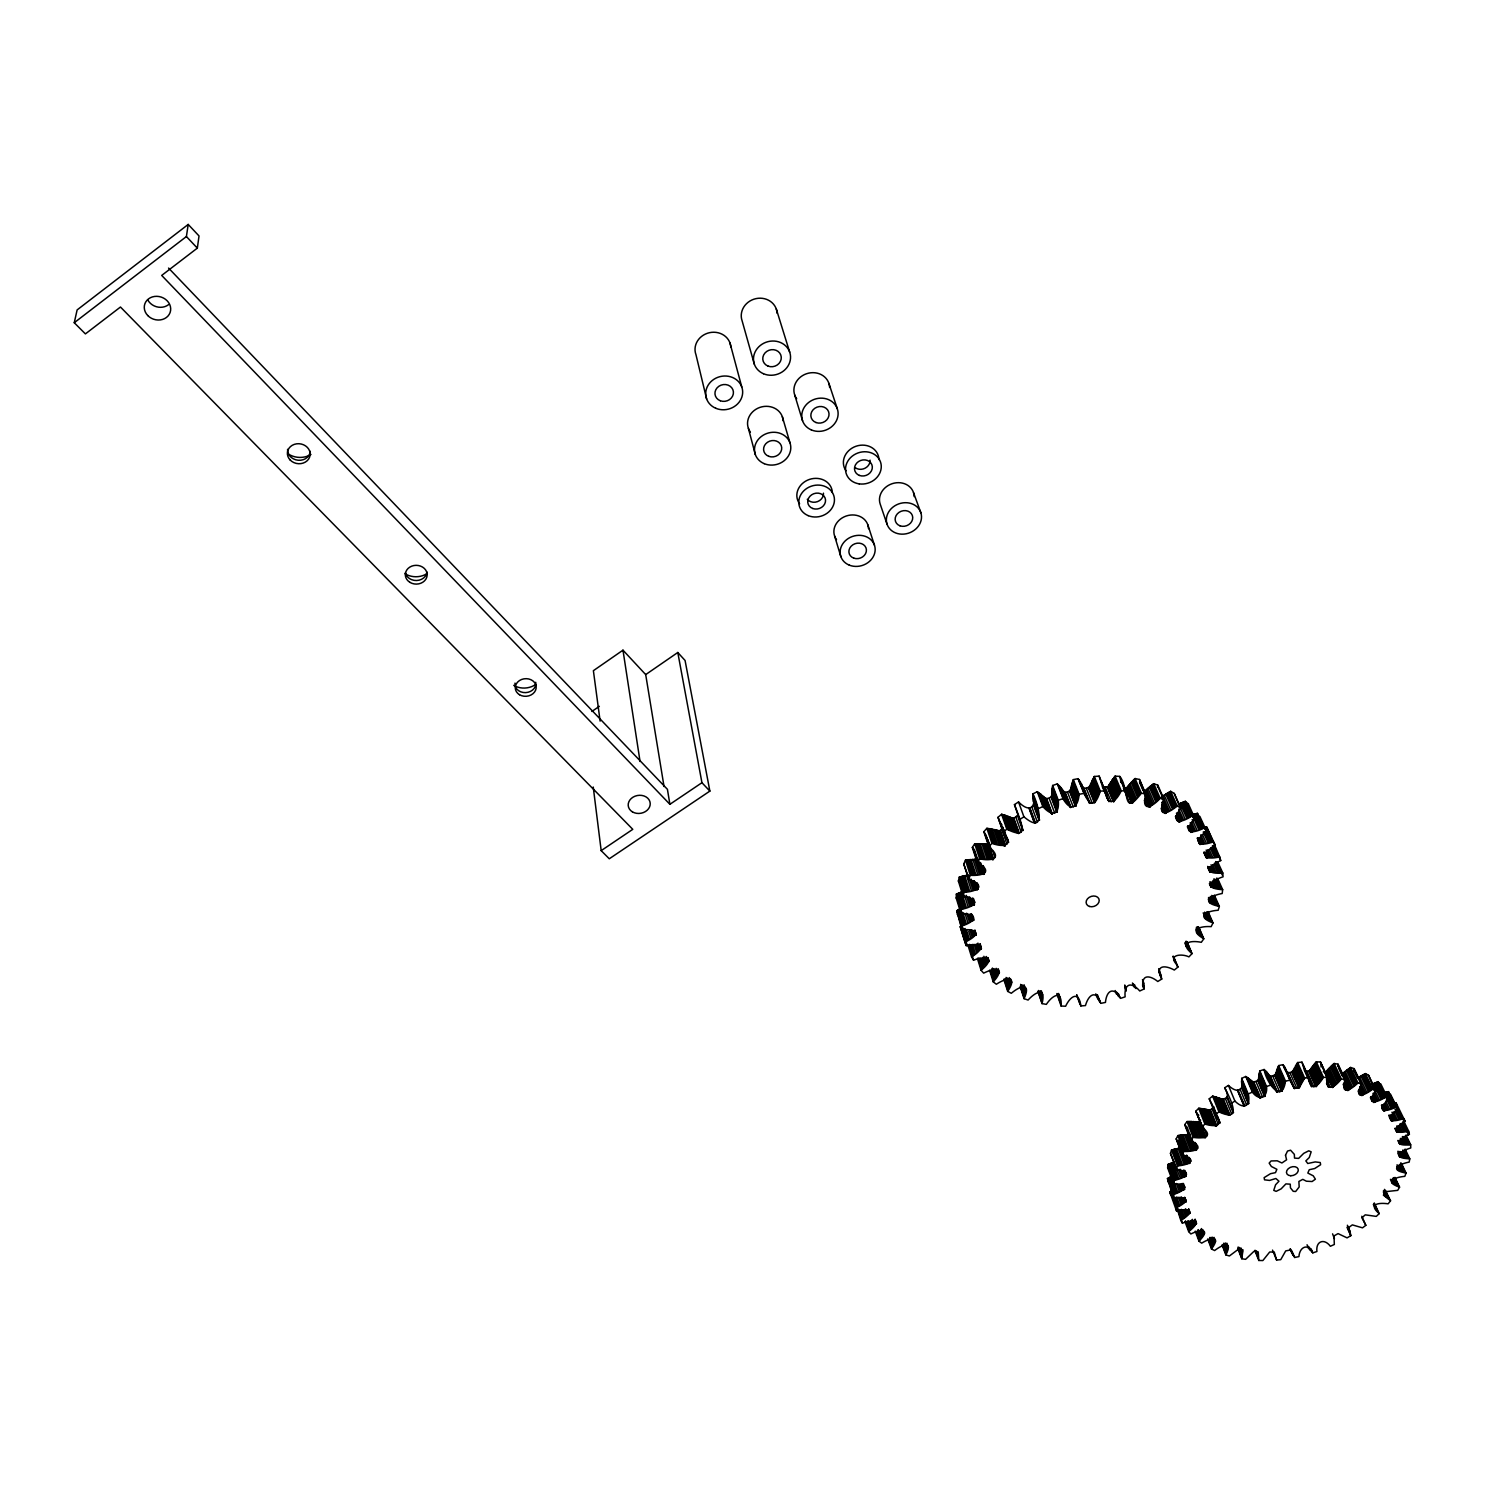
<?xml version="1.0" encoding="UTF-8"?>
<svg xmlns="http://www.w3.org/2000/svg" width="1485" height="1485" viewBox="0 0 1485 1485"><rect width="100%" height="100%" fill="white"/><g stroke="black" fill="none" stroke-linecap="round" stroke-linejoin="round"><path stroke-width="1.5" d="M1374.349 1203.128L1379.212 1213.598L1376.298 1216.401L1365.216 1214.841L1361.949 1217.849L1365.829 1225.329L1362.506 1227.835L1352.352 1224.884L1348.621 1227.575L1350.756 1235.706L1347.081 1237.877L1338.078 1233.608L1333.994 1235.91L1334.328 1244.486L1330.374 1246.268C1324.249 1237.97 1315.617 1241.144 1316.917 1251.521L1312.796 1252.857C1308.174 1242.871 1299.579 1246.787 1298.929 1256.607L1294.734 1257.479L1290.298 1250.036L1285.713 1250.89L1280.757 1259.651L1276.599 1260.041L1274.241 1252.004L1269.675 1252.022L1262.863 1260.561L1258.797 1260.468L1258.241 1251.911L1253.878 1251.391L1245.599 1259.336L1241.757 1258.742L1243.019 1249.887L1238.973 1248.811L1229.394 1255.976L1225.849 1254.899C1233.293 1240.402 1222.805 1244.226 1214.637 1250.537L1211.482 1249.015C1221.394 1235.501 1211.259 1237.265 1201.681 1243.149L1198.97 1241.182C1210.795 1229.209 1202.015 1228.596 1190.84 1233.961L1188.668 1231.603C1201.718 1221.505 1195.314 1218.572 1182.394 1223.157L1180.816 1220.447C1194.386 1212.41 1191.211 1207.583 1176.584 1210.98L1175.637 1208.01C1189.114 1202.052 1189.615 1195.963 1173.577 1197.727L1173.299 1194.553C1186.255 1190.469 1190.395 1184.046 1173.503 1183.712L1173.911 1180.408C1186.088 1177.976 1193.402 1171.999 1176.38 1169.27L1177.457 1165.911C1188.928 1165.02 1198.488 1160.063 1182.171 1154.755L1183.916 1151.45C1194.701 1151.877 1205.523 1148.332 1190.766 1140.554L1193.142 1137.361C1203.388 1139.014 1214.452 1136.916 1201.978 1127.022L1204.91 1124.052C1214.934 1127.226 1224.754 1126.187 1215.528 1114.548L1218.944 1111.857C1239.956 1121.695 1234.035 1105.434 1224.661 1087.763L1228.448 1085.442C1239.01 1095.355 1244.449 1088.505 1241.664 1078.37L1245.766 1076.476C1252.301 1085.702 1261.489 1082.175 1259.818 1070.908L1264.125 1069.497C1268.97 1080.523 1278.139 1076.347 1278.641 1065.58L1283.021 1064.671C1286.975 1077.943 1294.14 1072.745 1297.63 1062.536L1301.974 1062.165L1304.053 1068.94M1177.271 965.547L1177.865 967.143L1174.319 970.039C1163.887 964.359 1154.866 965.714 1161.753 979.023L1157.799 981.492C1148.239 973.826 1139.979 975.478 1144.025 988.991L1139.756 990.996C1131.403 981.251 1123.848 983.608 1125.129 996.843L1120.637 998.347C1113.936 986.523 1106.641 989.882 1105.453 1002.412L1100.868 1003.359C1096.338 989.678 1088.728 993.966 1085.461 1005.568L1080.857 1005.939C1079.001 990.773 1070.611 995.637 1065.617 1006.236L1061.107 1006.032C1062.239 989.901 1052.846 994.727 1046.331 1004.38L1042.024 1003.6C1046.312 987.172 1036.029 991.237 1028.084 1000.036L1024.075 998.681C1031.407 982.625 1020.678 985.279 1011.304 993.279L1007.684 991.386C1017.745 976.35 1007.294 977.037 996.361 984.239L993.224 981.863C1005.549 968.406 996.249 966.846 983.664 973.139L981.084 970.299C995.061 958.827 987.803 955.059 973.529 960.164L971.58 956.953C986.337 947.634 982.123 942.047 966.215 945.648L964.953 942.121C980.267 935.179 979.172 928.273 961.964 929.907L961.426 926.139C976.61 921.424 978.949 914.036 960.906 913.312L961.129 909.414C975.756 906.611 981.325 899.613 963.134 896.272L964.118 892.318C978.225 891.52 986.151 885.357 968.61 879.213L970.336 875.315C983.738 876.15 993.335 871.361 977.26 862.581L979.673 858.85C992.5 861.541 1002.728 857.996 988.861 846.803L991.924 843.332C1004.194 847.861 1014.014 845.392 1003.155 832.305L1006.793 829.187C1029.179 840.194 1022.682 825.92 1014.459 804.61L1018.543 801.937C1030.738 814.355 1036.604 805.427 1032.836 793.881L1037.291 791.728C1046.387 802.68 1054.294 799.988 1052.624 785.472L1057.339 783.894C1064.522 797.074 1072.244 793.51 1073.302 779.625L1078.129 778.66C1082.843 793.77 1090.918 789.426 1094.315 776.469L1099.141 776.135L1102.037 785.268M1379.212 1213.598C1367.796 1204.001 1378.767 1202.46 1388.141 1203.815L1390.554 1200.771L1383.407 1195.147L1385.561 1191.694L1397.719 1190.357L1399.575 1187.165C1383.797 1181.837 1394.415 1177.289 1404.81 1176.343L1406.054 1173.057C1389.18 1170.124 1397.942 1164.277 1409.191 1162.087L1409.803 1158.82C1392.652 1158.3 1398.61 1151.673 1410.75 1147.961L1410.694 1144.749C1394.025 1146.457 1396.605 1139.905 1409.395 1134.28L1408.671 1131.217C1393.134 1134.781 1391.965 1129.083 1405.144 1121.379L1403.752 1118.558C1389.793 1123.532 1385.004 1119.504 1398.053 1109.629L1396.03 1107.123C1383.76 1113.045 1376.131 1111.374 1388.271 1099.327L1385.653 1097.192C1375.036 1103.819 1365.773 1104.562 1376.001 1090.751L1372.864 1089.043C1363.824 1096.134 1353.466 1099.364 1361.559 1084.124L1357.958 1082.899C1350.385 1090.547 1339.916 1095.503 1345.299 1079.651L1341.326 1078.945C1334.978 1087.28 1325.585 1093.183 1327.627 1077.479L1323.395 1077.312C1318.234 1086.519 1310.401 1092.459 1308.99 1077.664L1304.61 1078.036L1299.245 1087.744L1294.326 1088.468L1284.395 1066.601M1018.543 801.937L1023.908 816.806C1047.63 836.705 1037.644 802.234 1032.836 793.881M1337.948 1066.601L1338.041 1064.188L1334.105 1063.483L1325.845 1071.799L1323.209 1071.836M1052.624 785.472L1058.285 800.229C1059.77 814.801 1052.141 817.233 1042.823 806.522L1037.291 791.728M1228.448 1085.442L1234.907 1101.09C1245.098 1111.096 1251.02 1104.135 1248.217 1093.999L1241.664 1078.37M964.378 924.431L956.173 897.979L956.396 894.081L963.282 891.39M1245.766 1076.476L1252.356 1092.088C1258.964 1101.35 1268.004 1097.731 1266.519 1086.482L1259.818 1070.908M1073.302 779.625L1079.131 794.327C1078.036 808.267 1070.258 811.868 1063.019 798.633L1057.339 783.894M1217.607 878.433L1222.675 889.645L1222.192 893.506C1208.716 895.993 1201.291 902.843 1219.371 906.407L1218.164 910.249C1205.467 911.159 1196.019 916.728 1213.022 922.909L1211.147 926.64C1199.045 925.879 1188.575 930.093 1203.815 938.78L1201.309 942.307C1189.819 940.005 1179.127 942.882 1192.009 953.63L1188.928 956.878C1181.633 953.277 1167.117 954.799 1176.974 964.786M1174.338 1162.05L1168.008 1164.444L1167.618 1167.748L1173.503 1183.712M1017.893 815.154L1013.568 818.532L1001.595 814.244L997.976 817.344L1003.489 833.159M677.791 652.49L701.941 782.706L669.902 804.313L161.698 275.43L197.338 248.125L199.027 235.948L188.205 224.439L77.127 309.92L74.25 322.728L85.406 333.902L120.471 307.024L632.777 829.335L601.184 850.645L609.277 858.775L709.867 791.097L685.068 660.472L677.791 652.49L645.697 674.598L664.036 786.53M1157.502 787.143L1157.817 785.194L1153.752 783.653L1144.063 791.839M74.25 322.728L186.405 236.542L188.205 224.439M1222.675 889.645C1204.298 888.773 1209.05 881.273 1223.065 876.818L1222.805 873.013C1204.836 874.609 1206.173 867.11 1220.726 860.576L1219.723 856.938C1202.776 860.706 1200.641 854.061 1215.194 845.188L1213.468 841.809C1197.931 847.36 1192.771 842.44 1206.562 831.062L1204.149 828.036C1190.302 835.015 1182.338 832.101 1195.017 818.588L1191.972 815.97C1179.777 824.082 1170.366 823.544 1180.816 808.081L1177.197 805.965C1166.672 815.024 1156.499 816.713 1164.277 799.84L1157.817 785.194M1278.641 1065.58L1285.49 1081.117C1281.926 1105.805 1265.591 1080.913 1264.125 1069.497M1248.811 1103.411L1242.258 1087.168M1224.661 1087.763C1232.921 1102.817 1220.187 1099.327 1212.632 1096.134L1209.236 1098.826L1212.428 1105.137M1353.633 1071.112L1354.209 1068.662L1350.626 1067.437L1341.549 1074.546M963.134 896.272L958.363 880.995L959.329 877.078L968.164 874.962L973.028 890.183M1008.649 842.311L1007.034 837.336M1094.315 776.469L1100.292 791.152C1091.586 819.033 1083.233 791.356 1078.129 778.66M1176.38 1169.27L1170.458 1153.344L1171.516 1150.003L1180.872 1147.849M1034.061 805.204L1039.463 820.203M1039.537 820.073L1033.82 803.515M1168.064 811.553L1161.586 796.851L1170.644 791.301L1174.227 793.417L1184.993 818.903M1213.672 1107.012L1210.145 1110.167L1198.711 1108.274L1195.796 1111.244L1202.386 1127.69M1219.946 1122.864L1213.431 1106.362M1358.144 1077.683L1365.439 1073.581L1368.557 1075.288L1375.667 1091.549M968.61 879.213L963.765 864.01L965.473 860.149L978.132 859.24M1023.146 830.375L1014.459 804.61M1196.632 1223.603L1195.091 1219.166M1102.947 786.994L1107.958 786.772L1115.087 776.117L1119.783 776.414C1129.862 788.813 1121.955 818.718 1141.371 793.176L1145.845 794.104C1140.944 811.664 1151.376 808.248 1160.193 798.28L1164.277 799.84M1100.292 791.152L1105.156 790.818C1107.253 807.265 1115.736 802.754 1121.231 790.762L1125.964 791.078M1185.568 1163.943L1176.194 1138.884L1177.902 1135.58L1190.246 1134.41M1057.246 811.924L1051.807 796.517M1178.403 804.202L1185.308 801.287L1188.353 803.886L1187.35 805.742M1304.684 1071.242L1309.232 1071.056L1316.285 1061.831L1320.481 1061.998L1332.528 1087.558M981.455 948.618L980.1 943.662M1380.289 1084.644L1378.154 1081.73L1371.806 1084.31M977.26 862.581L972.322 847.452L974.717 843.758L988.564 844.148M1129.639 802.847L1123.44 788.164L1126.391 788.182L1135.06 778.53L1139.515 779.476L1145.845 794.104M1194.497 1150.392L1184.696 1124.72L1187.035 1121.546L1198.711 1121.973L1200.622 1120.21M1199.193 817.196L1197.43 813.316L1192.084 814.745L1198.748 829.465M1389.904 1094.89L1388.494 1091.642L1384.503 1092.682L1392.02 1108.163M993.261 859.555L983.812 831.767L986.857 828.314L999.553 830.858L1003.21 827.572M1186.07 1201.699L1184.696 1197.578M1189.986 1213.356L1188.631 1209.198M1180.816 1220.447L1175.619 1203.741M1210.405 1110.056L1216.679 1125.816M1396.847 1106.548L1396.197 1103.077L1394.155 1103.318M964.953 942.121L960.22 926.677L961.964 925.303M1172.742 1194.924L1170.737 1194.942L1169.79 1191.972L1172.222 1190.246M1223.417 1099.438L1229.97 1115.031M974.197 905.015L972.1 898.462M645.697 674.598L622.976 650.17L593.387 670.682L600.126 721.116M591.884 711.463L599.346 706.322M1185.847 1176.454L1183.601 1170.477M1019.787 819.479L1023.908 816.806M1184.455 1189.466L1182.208 1183.471M1231.065 1103.429L1234.907 1101.09M961.964 929.907L956.711 910.75L959.607 909.061M1173.577 1197.727L1167.451 1178.552L1171.832 1176.213L1177.735 1192.214M1238.044 1090.194L1244.746 1105.768M1325.53 1072.021L1332.843 1087.428M1038.312 808.694L1042.823 806.522M1248.217 1093.999L1252.356 1092.088M1052.382 814.003L1046.795 799.171M1058.285 800.229L1063.019 798.633M1266.519 1086.482L1270.844 1085.052M1205.096 1137.751L1198.711 1121.973M1285.49 1081.117L1289.908 1080.208L1293.992 1088.097M1079.131 794.327L1083.994 793.361M1287.681 1072.968L1294.771 1088.486M1203.37 827.442L1206.711 827.034L1219.723 856.938M1209.978 1110.205L1216.419 1125.927M1169.66 1181.949L1167.73 1181.726M1034.525 822.746L1029.105 807.859M957.231 914.5L958.289 914.667M1169.419 1168.212L1168.491 1167.99L1174.375 1183.953M956.173 897.979L957.157 898.277M1170.458 1153.344L1180.278 1177.995M958.363 880.995L960.22 881.886M1051.714 813.873L1045.941 798.911M1178.273 1140.257L1186.886 1163.757M1176.194 1138.884L1182.858 1155.219M963.765 864.01L969.408 879.788M1089.34 803.199L1081.433 783.764M1186.979 1126.892L1195.703 1150.411M1184.696 1124.72L1185.847 1125.871M972.322 847.452L973.677 848.845M1311.366 1086.593L1308.601 1080.449M168.547 268.061L667.415 789.315L669.902 804.313M186.405 236.542L197.338 248.125M701.941 782.706L709.867 791.097M1197.968 1114.325L1198.822 1115.309M1276.562 1091.846L1269.025 1074.917M983.812 831.767L985.39 834.087M1195.796 1111.244L1203.722 1129.565M1001.28 823.934L1001.967 824.917M1174.951 1204.391L1175.712 1205.746M999.795 821.446L997.976 817.344M1396.197 1103.077L1405.144 1121.379M1395.195 1103.188L1403.474 1120.117M1390.498 1094.167L1398.053 1109.629M1403.938 1121.509L1408.671 1131.217M1403.715 1122.623L1409.395 1134.28M1388.494 1091.642L1401.71 1118.818M1402.972 1121.509L1407.706 1131.217M1387.473 1091.883L1395.009 1107.364M1395.993 1109.276L1400.708 1118.966M1402.898 1123.458L1408.578 1134.874M1386.433 1092.143L1393.951 1107.624M1395.046 1109.443L1399.761 1119.133M1401.951 1123.477L1405.72 1131.254M1395.083 1111.541L1398.851 1119.3M1401.023 1123.532L1404.791 1131.292M1385.449 1092.403L1392.967 1107.884M1405.979 1135.023L1410.694 1144.749M1380.753 1083.864L1388.271 1099.327M1400.132 1123.588L1403.9 1131.347M1406.017 1136.842L1409.785 1144.619M1385.913 1096.246L1387.788 1100.107M1393.413 1111.875L1397.181 1119.634M1405.088 1136.285L1407.91 1142.113M1378.154 1081.73L1385.653 1097.192M1386.415 1098.751L1391.111 1108.441M1399.427 1125.667L1402.267 1131.477M1405.051 1136.73L1408.82 1144.508M1404.142 1136.638L1407.91 1144.415M1377.17 1082.082L1384.651 1097.545M1391.946 1112.228L1395.696 1119.987M1397.96 1125.834L1400.782 1131.663M1403.251 1136.563L1407.019 1144.341M1385.709 1101.22L1389.459 1108.979M1402.415 1136.508L1406.184 1144.285M1376.131 1082.472L1383.612 1097.935M1391.593 1114.511L1394.396 1120.34M1396.68 1126.02L1399.501 1131.848M1375.184 1082.843L1382.646 1098.306M1385.189 1103.689L1387.992 1109.499M1390.48 1114.845L1393.301 1120.655M1396.513 1128.173L1398.387 1132.053M1401.784 1138.382L1404.587 1144.23M1374.256 1083.215L1381.718 1098.696M1383.927 1104.172L1386.73 1109.982M1389.273 1115.216L1392.373 1120.952M1395.584 1128.359L1397.459 1132.238M1388.809 1115.272L1391.816 1121.082M1395.287 1128.396L1397.162 1132.275M1400.355 1138.382L1403.176 1144.211M1405.107 1149.056L1409.803 1158.82M1373.402 1083.586L1380.846 1099.067M1389.31 1116.98L1391.445 1121.082M1394.842 1128.396L1396.902 1132.294M1382.869 1104.636L1385.653 1110.446M1400.039 1140.35L1401.914 1144.248M1405.218 1150.764L1408.968 1158.56M1368.557 1075.288L1376.001 1090.751M1404.327 1150.522L1408.096 1158.337M1372.734 1086.24L1379.249 1099.791M1381.681 1105.137L1384.781 1110.854M1398.944 1140.424L1400.819 1144.322M1403.492 1150.318L1407.242 1158.114M1372.511 1086.593L1375.314 1092.385M1381.44 1105.211L1384.224 1111.021M1381.663 1107.012L1383.834 1111.077M1397.756 1140.499L1399.909 1144.397M1402.675 1150.132L1406.425 1157.929M1365.439 1073.581L1372.864 1089.043M1402.824 1151.933L1405.645 1157.78M1374.145 1092.737L1377.857 1100.478M1364.492 1074.045L1371.899 1089.507M1401.357 1151.673L1404.16 1157.52M1372.938 1093.368L1376.651 1101.109M1363.508 1074.546L1370.915 1090.009M1400.021 1151.488L1402.824 1157.335M1362.599 1075.029L1370.005 1090.491M1372.864 1095.874L1375.648 1101.666M1398.833 1151.358L1401.636 1157.205M1372.029 1096.357L1374.813 1102.167M1361.726 1075.511L1369.114 1090.974M1371.509 1096.598L1374.535 1102.315M1397.793 1151.302L1400.596 1157.149M1371.119 1096.691L1374.071 1102.483M1360.91 1075.975L1368.298 1091.438M1370.989 1096.691L1373.755 1102.501M1397.849 1153.214L1399.705 1157.112M1370.377 1097.619L1372.233 1101.48M1401.395 1163.293L1406.054 1173.057M1359.425 1076.866L1366.813 1092.329M1400.671 1162.941L1405.33 1172.723M1400.819 1164.537L1404.532 1172.37M1400.058 1164.221L1403.789 1172.055M1354.209 1068.662L1361.559 1084.124M1354.042 1069.478L1365.513 1093.164M1400.262 1165.892L1403.047 1171.758M1399.557 1165.632L1402.341 1171.498M1353.837 1070.314L1357.513 1078.054M1360.724 1086.166L1364.399 1093.907M1398.22 1165.187L1401.005 1171.052M1350.626 1067.437L1357.958 1082.899M1359.796 1086.853L1363.471 1094.593M1396.995 1164.834L1399.78 1170.7M1349.754 1068.012L1357.086 1083.456M1359.963 1089.359L1362.729 1095.169M1396.828 1166.505L1398.684 1170.421M1359.703 1089.526L1362.469 1095.336M1359.109 1089.804L1362.228 1095.466M1348.844 1068.606L1356.158 1084.069M1358.701 1089.712L1361.708 1095.614M1348.009 1069.181L1355.322 1084.644M1358.088 1090.974L1359.907 1094.835M1347.211 1069.757L1354.524 1085.219M1346.468 1070.295L1353.763 1085.758M1345.132 1071.335L1352.408 1086.797M1394.972 1177.364L1399.575 1187.165M1395.269 1178.867L1398.963 1186.719M1394.601 1178.422L1398.295 1186.255M1393.969 1177.995L1397.645 1185.847M1343.962 1072.281L1351.257 1087.763M1393.338 1177.605L1397.014 1185.457M1393.635 1179.22L1396.401 1185.104M1342.997 1073.135L1350.273 1088.616M1392.466 1178.589L1395.232 1184.473M1338.041 1064.188L1345.299 1079.651M1338.041 1064.986L1349.457 1089.377M1392.317 1180.037L1394.155 1183.972M1338.004 1065.822L1345.262 1081.284M1391.334 1179.628L1393.171 1183.545M1338.857 1068.532L1342.496 1076.254M1344.259 1080.356L1348.807 1090.027M1344.946 1082.472L1348.566 1090.213M1390.461 1179.313L1392.299 1183.229M1344.538 1082.751L1348.361 1090.38M1344.222 1082.843L1347.99 1090.547M1344.853 1084.718L1347.563 1090.528M1334.105 1063.483L1341.326 1078.945M1343.127 1084.273L1345.837 1090.064M1333.326 1064.132L1340.547 1079.595M1332.509 1064.819L1339.73 1080.282M1331.767 1065.487L1338.987 1080.95M1331.061 1066.119L1338.263 1081.6M1330.411 1066.731L1337.614 1082.212M1329.242 1067.901L1336.444 1083.382M1385.505 1190.413L1390.554 1200.771M1384.447 1189.355L1389.533 1199.694M1328.258 1068.959L1335.442 1084.44M1384.837 1190.859L1388.494 1198.711M1384.336 1190.413L1387.974 1198.284M1384.28 1191.601L1387.009 1197.504M1327.441 1069.887L1334.607 1085.387M1383.37 1190.951L1386.099 1196.836M1383.426 1192.362L1385.245 1196.297M1326.773 1070.722L1333.938 1086.203M1326.235 1071.409L1333.381 1086.909M1325.845 1071.799L1333.196 1087.113M1320.481 1061.998L1327.924 1079.02M1320.648 1062.759L1328.11 1080.505M1326.458 1078.63L1330.356 1087.336M1326.458 1079.799L1328.24 1083.66M1326.699 1083.27L1328.481 1087.15L1326.513 1083.252M1316.285 1061.831L1323.395 1077.312M1315.617 1062.555L1322.708 1078.036M1206.711 827.034L1215.194 845.188M1314.93 1063.316L1322.021 1078.797M1314.299 1064.021L1321.39 1079.521M1205.597 827.164L1212.354 841.921M1213.932 845.726L1220.726 860.576M1213.561 845.782L1218.647 856.901M1313.705 1064.726L1320.796 1080.226M1199.824 816.342L1206.562 831.062M1205.412 829.41L1211.203 842.069M1313.167 1065.395L1320.258 1080.894M1212.428 845.763L1217.514 856.882M1197.43 813.316L1204.149 828.036M1205.282 831.656L1210.108 842.218M1212.205 847.638L1216.438 856.901M1312.22 1066.657L1319.293 1082.157M1196.335 813.576L1203.036 828.296M1374.089 1203.351L1377.69 1211.24M1204.242 831.823L1209.05 842.366M1217.719 861.857L1222.805 873.013M1374.739 1205.857L1376.539 1209.811M1211.185 847.657L1215.398 856.919M1311.422 1067.789L1318.476 1083.289M1373.328 1204.428L1375.815 1209.013M1195.165 813.854L1201.885 828.574M1203.24 831.99L1208.047 842.552M1211.055 849.55L1214.414 856.956M1216.698 861.671L1221.784 872.846M1310.772 1068.792L1317.826 1084.291M1219.668 869.356L1222.211 874.943M1194.088 814.151L1200.79 828.871M1215.621 861.523L1220.707 872.679M1310.253 1069.646L1317.306 1085.164M1309.844 1070.388L1316.731 1086.129M1188.353 803.886L1199.75 829.168M1202.367 834.459L1206.21 842.905M1209.236 849.68L1212.595 857.086M1215.454 863.249L1219.686 872.549M1309.529 1070.796L1316.434 1086.463M1309.102 1071.112L1316.285 1086.556M1188.817 806.893L1194.534 819.497M1214.47 863.138L1218.684 872.438M1308.786 1071.13L1315.821 1086.649M1200.752 834.848L1204.576 843.294M1207.602 849.847L1210.962 857.253M1214.377 864.901L1217.737 872.345M1185.308 801.287L1191.972 815.97M1306.837 1071.168L1313.854 1086.686M1184.232 801.696L1190.877 816.379M1192.177 819.534L1196.947 830.059M1200.288 837.336L1203.147 843.666M1206.173 850.033L1209.533 857.458M1212.614 864.79L1215.974 872.233M1301.974 1062.165L1309.9 1079.799M1303.125 1064.986L1310.68 1082.361M1304.777 1069.905L1311.069 1084.458M1183.118 802.123L1189.745 816.806M1205.801 852.093L1208.307 857.662M1304.146 1069.794L1308.526 1079.502M1310.141 1082.862L1311.886 1086.742M1199.082 837.688L1201.94 844.037M1211.036 864.753L1214.396 872.196M1191.545 822.226L1195.351 830.653M1216.679 878.118L1221.728 889.329M1204.78 852.297L1207.286 857.866M1182.06 802.55L1188.687 817.233M1198.079 838.023L1200.938 844.371M1204.446 852.334L1206.952 857.903M1197.467 838.153L1200.604 844.445M1206.674 857.922L1203.778 852.204L1206.173 857.773M1210.479 866.627L1212.985 872.196M1216.512 879.695L1220.726 889.032M1190.172 822.783L1193.977 831.21M1197.244 838.171L1200.103 844.501M1181.058 802.977L1187.684 817.66M1197.708 839.972L1199.769 844.427M1215.565 879.417L1219.779 888.773M1297.63 1062.536L1304.61 1078.036M1209.273 866.665L1211.779 872.252M1214.656 879.176L1218.851 888.531M1297.092 1063.297L1304.071 1078.815M1180.13 803.385L1186.738 818.087M1189.968 825.4L1192.808 831.711M1207.936 866.739L1210.776 872.326M1213.765 878.971L1217.978 888.308M1207.713 866.405L1210.182 872.289M1296.553 1064.114L1303.514 1079.632M1174.227 793.417L1180.816 808.081M1189.002 825.846L1191.842 832.175M1207.973 868.112L1209.978 872.252M1296.052 1064.875L1303.013 1080.393M1188.687 825.976L1191.527 832.287M1212.967 880.494L1216.308 887.974M1188.167 826.106L1191.248 832.38M1295.588 1065.617L1302.549 1081.136M1187.61 825.883L1190.822 832.417M1295.18 1066.323L1302.141 1081.841M1187.332 826.681L1189.207 830.895M1212.298 882.109L1214.804 887.714M1361.801 1216.271L1365.829 1225.329M1170.644 791.301L1177.197 805.965M1178.774 809.177L1183.489 819.683M1294.456 1067.641L1301.398 1083.159M1210.962 881.942L1213.468 887.547M1293.88 1068.829L1300.823 1084.347M1169.605 791.839L1176.157 806.504M1178.422 811.998L1182.171 820.407M1209.811 881.83L1212.317 887.436M1293.416 1069.85L1300.34 1085.387M1209.662 883.649L1211.333 887.38M1293.064 1070.741L1299.988 1086.278M1168.546 792.415L1175.08 807.06M1209.365 883.594L1211.017 887.343M1214.34 895.139L1219.371 906.407M1177.345 812.648L1181.095 821.056M1292.804 1071.502L1299.616 1087.28M1214.359 896.587L1218.535 905.98M1292.563 1071.929L1299.245 1087.744L1292.191 1072.281M1167.563 792.953L1174.097 807.617M1213.468 896.16L1217.644 905.534M1176.454 813.205L1180.185 821.613M1291.876 1072.337L1298.781 1087.892M1177.085 815.469L1179.888 821.78M1212.614 895.771L1216.79 905.145M1176.807 815.581L1179.628 821.892M1166.616 793.51L1173.15 808.174M1176.584 815.655L1179.387 821.966M1176.231 815.673L1179.201 822.003M1211.779 895.399L1215.955 904.792M1175.971 815.525L1178.774 821.836M1211.816 896.959L1215.138 904.458M1289.871 1072.634L1296.776 1088.171M1165.744 794.029L1172.259 808.694M1175.396 816.527L1177.271 820.741M1210.294 896.383L1213.635 903.901M1209.755 897.812L1212.243 903.455M1284.785 1067.214L1294.567 1088.505M1164.147 795.05L1170.644 809.733M1283.504 1065.302L1290.836 1081.488M1283.021 1064.671L1289.908 1080.208M1208.512 897.478L1210.999 903.103M1162.755 795.997L1169.252 810.68M1208.252 899.093L1209.904 902.843M1157.669 786.14L1164.147 800.786M1162.458 801.826L1167.08 812.332M1153.752 783.653L1160.193 798.28M1278.251 1066.379L1285.082 1081.934M1161.66 802.494L1166.263 812.982M1277.861 1067.232L1284.692 1082.769M1347.378 1225.236L1349.976 1231.176M1162.291 804.796L1165.985 813.186M1347.656 1226.35L1350.515 1233.571M1152.805 784.284L1159.228 798.93M1161.827 805.037L1165.744 813.335M1277.508 1068.012L1284.339 1083.567M1347.211 1227.055L1350.7 1235M1161.641 805.093L1165.317 813.483M1277.193 1068.792L1284.024 1084.328M1347.266 1227.761L1350.756 1235.706M1162.105 807.079L1164.871 813.39M1208.066 911.604L1213.022 922.909M1208.177 912.941L1212.317 922.371M1276.914 1069.516L1283.745 1085.052M1151.822 784.99L1158.244 799.635M1207.398 912.384L1211.537 921.814M1206.674 911.883L1210.795 921.313M1276.45 1070.852L1283.263 1086.407M1161.27 808.341L1163.108 812.536M1150.931 785.658L1157.353 800.304M1206.767 913.294L1210.071 920.83M1276.098 1072.04L1282.91 1087.614M1206.061 912.867L1209.365 920.403M1275.838 1073.098L1282.65 1088.653M1150.077 786.308L1156.481 800.953M1275.671 1073.989L1282.465 1089.544M1204.725 912.106L1208.029 919.642M1275.559 1074.732L1282.279 1090.547M1275.411 1075.177L1282.112 1090.918M1149.279 786.939L1155.683 801.584M1204.316 913.349L1206.785 919.011M1275.095 1075.548L1282 1091.029M1274.78 1075.66L1281.574 1091.234M1203.203 912.848L1205.671 918.491M1147.849 788.127L1154.235 802.791M1272.793 1076.179L1279.569 1091.753M1146.624 789.222L1152.991 803.905M1270.622 1076.774L1277.564 1092.31M1270.083 1076.606L1277.119 1092.347M1145.585 790.224L1151.952 804.907M1267.763 1073.191L1275.225 1089.674M1266.928 1072.189L1273.666 1087.763M1144.749 791.097L1151.098 805.78M1266.445 1071.669L1273.183 1087.243M1265.925 1071.13L1272.664 1086.704M1265.35 1070.592L1272.088 1086.166M1144.972 792.953L1139.515 779.476M1264.737 1070.017L1271.457 1085.591M1139.57 781.388L1150.411 806.541M1139.552 782.317L1143.172 790.688M1143.821 792.062L1150.17 806.763M1145.399 796.443L1149.928 806.93M1145.752 798.781L1149.538 807.135M1145.436 798.707L1149.056 807.097M1332.583 1233.849L1334.44 1238.731M1135.06 778.53L1141.371 793.176M1144.397 800.211L1147.107 806.522M1198.933 927.42L1203.815 938.78M1198.358 926.77L1203.24 938.13M1198.543 928.014L1202.609 937.481M1134.224 779.272L1140.536 793.918M1197.931 927.401L1201.996 936.868M1197.337 926.826L1201.402 936.292M1259.577 1071.725L1266.278 1087.298M1197.56 928.199L1200.808 935.773M1259.354 1072.578L1266.055 1088.152M1133.371 780.071L1139.663 794.735M1196.427 927.253L1199.676 934.826M1259.169 1073.377L1265.851 1088.95M1259.002 1074.138L1265.684 1089.73M1196.186 928.348L1198.618 934.028M1258.872 1074.862L1265.554 1090.454M1132.591 780.832L1138.865 795.496M1196.019 929.573L1197.653 933.36M1258.667 1076.198L1265.35 1091.791M1131.848 781.593L1138.123 796.238M1258.556 1077.386L1265.239 1092.979M1258.519 1078.407L1265.183 1093.999M1258.519 1079.279L1265.201 1095.837M1131.162 782.298L1137.417 796.962M1258.5 1080.43L1265.016 1096.357L1258.259 1080.839M1257.943 1080.969L1264.607 1096.58M1129.937 783.653L1136.192 798.317M1256.032 1081.73L1262.677 1097.341M1128.897 784.878L1135.134 799.543M1128.025 785.973L1134.262 800.656M1253.915 1082.565L1260.746 1098.12M1253.507 1082.565L1260.282 1098.213M1252.987 1082.194L1259.967 1098.102M1127.338 786.939L1133.575 801.622M1251.911 1081.006L1259.131 1097.266M1251.168 1080.3L1257.795 1095.911M1126.781 787.737L1132.999 802.438M1126.577 787.997L1132.795 802.68M1250.277 1079.521L1256.885 1095.132M1126.391 788.182L1132.61 802.884M1249.201 1078.685L1255.809 1094.296M1126.038 788.442L1132.424 803.032M1248.588 1078.258L1255.196 1093.87M1125.871 788.498L1132.09 803.181M1247.938 1077.813L1254.547 1093.424M1125.537 788.461L1131.737 803.162M1247.251 1077.367L1253.86 1092.979M1119.783 776.414L1126.391 792.916M1246.509 1076.903L1253.099 1092.514M1120.006 777.323L1126.558 793.825M1120.377 779.161L1126.818 795.514M1187.202 942.214L1192.009 953.63M1186.756 941.49L1191.564 952.906M1186.626 941.954L1191.1 952.163M1186.162 941.304L1190.153 950.808M1185.605 941.49L1188.798 949.101M1185.55 942.455L1187.944 948.154M1185.55 943.55L1187.146 947.356M1115.087 776.117L1121.231 790.762M1184.826 942.901L1186.404 946.706M1241.59 1079.168L1248.087 1095.633M1114.381 776.952L1120.525 791.598M1241.516 1080.783L1248.05 1096.413M1241.497 1081.544L1248.05 1097.174M1241.516 1082.249L1248.05 1097.879M1311.125 1248.866L1312.796 1252.857M1113.657 777.824L1119.801 792.489M1241.59 1083.53L1248.124 1099.178M1241.72 1084.681L1248.607 1102.13M1309.436 1247.4L1311.645 1251.874M1113.007 778.678L1119.133 793.343M1242.203 1087.892L1248.662 1103.652M1308.489 1246.453L1310.16 1250.444M1241.831 1088.171L1248.384 1103.819M1307.041 1244.746L1308.712 1248.736M1112.395 779.495L1118.521 794.159M1111.838 780.275L1117.945 794.939M1240.031 1089.118L1246.546 1104.784M1110.836 781.741L1116.961 796.424M1110.019 783.059L1116.126 797.742M1237.618 1090.231L1244.282 1105.917M1237.432 1090.176L1243.947 1105.842M1109.369 784.229L1115.458 798.93M1108.85 785.249L1114.938 799.951M1108.441 786.103L1114.511 800.805M1108.274 786.382L1114.196 801.306M1107.958 786.772L1114.028 801.473M1107.81 786.883L1113.88 801.584M1107.661 786.957L1113.731 801.659M1107.309 786.976L1113.379 801.677M1105.118 786.957L1111.188 801.677M1173.503 956.414L1177.586 966.364M1099.141 776.135L1106.9 794.976M1173.317 956.414L1177.865 967.143M1101.313 781.76L1107.68 797.779M1172.853 956.359L1174.412 960.182M1102.742 786.345L1108.979 801.696L1102.186 786.4M1291.839 1250.927L1294.734 1257.479M1290.613 1249.219L1293.843 1256.347M1290.075 1248.755L1292.73 1254.695M1227.204 1096.598L1233.534 1112.543M1226.87 1097.044L1233.293 1112.729M1225.218 1098.176L1231.622 1113.88M1093.758 777.379L1099.735 792.062M1093.201 778.326L1099.178 793.009M1092.7 779.217L1098.659 793.918M1222.99 1099.531L1229.543 1115.235M1222.322 1099.345L1229.172 1115.216M1092.236 780.089L1098.195 794.791M1221.598 1098.974L1227.984 1114.697M1220.744 1098.566L1227.111 1114.288M1091.809 780.924L1097.768 795.626M1219.686 1098.139L1226.053 1113.843M1091.085 782.465L1097.044 797.167M1218.461 1097.675L1224.809 1113.379M1090.51 783.857L1096.468 798.559M1217.013 1097.211L1223.38 1112.933M1216.234 1096.988L1222.582 1112.692M1090.064 785.064L1096.004 799.784M1215.398 1096.765L1221.728 1112.469M1089.73 786.122L1095.67 800.842M1214.507 1096.543L1220.837 1112.246M1089.489 786.994L1095.317 802.011M1089.266 787.514L1095.058 802.42M1213.542 1096.32L1219.872 1112.042M1088.858 787.922L1094.928 802.568M1088.505 787.978L1094.426 802.717M1212.632 1096.134L1218.944 1111.857M1272.515 1250.11L1276.599 1260.041M1086.296 788.275L1092.199 802.995M1158.671 968.684L1161.177 975.738M1217.57 1116.572L1219.983 1122.623M1159.043 970.745L1161.493 977.316M1158.671 971.338L1161.753 979.023M1211.853 1104.32L1219.723 1123.087M1209.236 1098.826L1217.57 1119.096M1084.087 788.591L1089.971 803.329M1211.964 1108.627L1218.257 1124.386M1083.586 788.572L1089.749 803.348M1080.263 781.704L1086.556 797.148M1079.279 780.2L1085.646 795.682M1078.704 779.402L1084.57 794.104M1209.514 1110.167L1216.029 1125.946M1209.254 1110.112L1215.528 1125.853M1208.456 1109.852L1214.73 1125.611M1207.491 1109.573L1213.746 1125.333M1206.321 1109.295L1212.577 1125.055M1204.966 1109.017L1211.203 1124.776M1203.407 1108.757L1209.644 1124.516M1072.912 780.572L1078.723 795.273M1202.553 1108.645L1208.79 1124.405M1072.541 781.556L1078.351 796.276M1201.662 1108.534L1207.88 1124.293M1072.189 782.484L1077.999 797.204M1200.697 1108.423L1206.915 1124.201M1256.514 1250.871L1258.092 1254.881M1071.892 783.393L1077.702 798.113M1256.533 1251.911L1258.111 1255.939M1199.676 1108.348L1205.894 1124.108M1255.215 1250.37L1258.37 1258.389M1071.632 784.247L1077.423 798.967M1254.862 1250.444L1258.797 1260.468M1198.711 1108.274L1204.91 1124.052M1071.186 785.825L1076.996 800.563M1070.871 787.236L1076.662 801.974M1070.666 788.461L1076.439 803.218M1202.943 1126.131L1206.804 1136.006M1070.518 789.519L1076.309 804.276M1196.65 1112.581L1203.277 1128.971M1070.444 790.41L1076.087 805.687M1070.221 791.134L1075.882 806.039M1199.434 1121.62L1205.616 1137.436M1069.98 791.375L1075.753 806.151M1199.082 1121.899L1205.504 1137.566M1069.627 791.486L1075.4 806.262M1198.154 1121.955L1204.632 1137.788M1142.466 979.58L1143.97 983.423M1142.578 980.972L1144.118 985.595M1197.3 1121.806L1203.463 1137.621M1142.633 982.55L1144.137 986.393M1142.615 983.386L1144.118 987.228M1142.596 984.277L1144.081 988.138M1196.242 1121.676L1202.404 1137.473M1067.455 792.062L1073.209 806.819M1142.54 985.149L1144.025 988.991M1194.998 1121.546L1201.161 1137.361M1193.569 1121.453L1199.713 1137.269M1065.265 792.656L1071.001 807.432M1065.061 792.712L1070.796 807.487M1064.448 792.489L1070.499 807.487M1191.935 1121.398L1198.061 1137.213M1063.705 791.356L1070.017 807.097M1240.94 1247.938L1242.499 1251.948M1062.499 789.482L1068.903 805.241M1191.044 1121.398L1197.17 1137.213M1240.699 1248.885L1242.258 1252.913M1239.715 1247.975L1242.054 1253.99M1061.664 788.368L1067.362 803.144M1060.643 787.18L1066.36 801.937M1190.098 1121.416L1196.205 1137.232M1238.787 1247.177L1241.831 1255.864M1060.067 786.549L1065.784 801.306M1238.676 1248.532L1241.776 1256.551M1059.455 785.899L1065.153 800.656M1189.114 1121.435L1195.221 1137.25M1237.877 1247.233L1241.738 1258.036M1237.877 1248.699L1241.757 1258.742M1058.786 785.231L1064.485 799.988M1058.062 784.544L1063.743 799.283M1188.056 1121.491L1194.144 1137.306M1134.577 984.741L1136.062 988.602M1187.035 1121.546L1193.142 1137.361M1195.276 1142.522L1197.56 1148.462M1133.426 983.85L1134.911 987.692M1132.442 982.996L1133.927 986.857M1193.587 1142.021L1196.557 1150.095M1192.362 1140.424L1196.353 1150.262M1192.158 1140.461L1195.963 1150.374M1185.253 1125.296L1191.917 1141.705M1187.313 1134.54L1193.383 1150.392M1186.014 1134.577L1192.084 1150.429M1052.419 786.437L1058.062 801.195M1226.851 1243.168L1228.392 1247.177M1052.215 787.44L1057.858 802.216M1226.443 1243.984L1227.984 1247.994M1052.067 788.387L1057.691 803.162M1184.529 1134.67L1190.599 1150.522M1225.255 1242.926L1227.557 1248.959M1051.937 789.296L1057.561 804.072M1051.825 790.15L1057.45 804.926M1224.828 1244.022L1227.13 1250.054M1182.858 1134.818L1188.91 1150.689M1051.696 791.728L1057.32 806.522M1223.659 1243.242L1226.721 1251.28M1051.64 793.12L1057.264 807.914M1124.758 984.982L1126.224 988.824M1181.949 1134.93L1187.981 1150.801M1223.473 1243.91L1226.517 1251.948M1124.739 986.077L1126.205 989.938M1223.287 1244.616L1226.332 1252.653M1051.658 794.345L1057.283 809.139M1180.983 1135.06L1187.016 1150.931M1223.102 1245.34L1226.164 1253.377M1051.714 795.385L1057.431 811.051M1124.665 987.339L1126.131 991.2M1189.225 1157.428L1190.747 1161.4M1222.935 1246.119L1225.997 1254.157M1222.044 1244.857L1225.849 1254.899M1051.621 797.111L1057.153 812.054M1179.981 1135.208L1186.014 1151.079M1051.194 797.389L1056.819 812.202M1186.868 1155.311L1189.875 1163.256M1178.923 1135.394L1184.937 1151.265M1186.496 1155.46L1189.708 1163.33M1186.237 1155.516L1189.244 1163.479M1185.94 1155.571L1188.947 1163.516M1177.902 1135.58L1183.916 1151.45M1184.993 1155.664L1188.019 1163.609M1049.097 798.225L1054.703 813.038M1214.006 1237.358L1215.528 1241.367M1213.449 1238.137L1214.971 1242.165M1212.094 1237.061L1214.359 1243.093M1046.331 799.153L1052.085 814.021M1178.088 1148.313L1184.065 1164.221M1211.444 1238.137L1213.728 1244.17M1045.737 798.707L1051.306 813.539M1045.162 798.039L1050.749 812.87M1118.521 993.911L1119.968 997.771M1184.993 1170.514L1186.478 1174.486M1210.052 1237.358L1213.059 1245.395M1044.456 797.278L1050.025 812.091M1117.852 993.298L1119.3 997.159M1176.398 1148.666L1182.376 1164.574M1209.718 1238.007L1212.744 1246.045M1043.584 796.406L1049.153 811.218M1183.916 1170.032L1186.125 1176.157M1116.646 992.129L1118.094 995.989M1175.507 1148.889L1181.466 1164.797M1209.403 1238.713L1212.41 1246.75M1042.526 795.459L1048.076 810.272M1183.155 1170.663L1185.643 1176.547M1209.068 1239.437L1212.094 1247.474M1115.161 990.514L1116.609 994.375M1174.542 1149.13L1180.519 1165.038M1182.858 1170.755L1185.104 1176.733M1208.753 1240.216L1211.76 1248.254M1041.282 794.438L1046.814 809.251M1181.93 1170.96L1184.158 1176.937M1207.713 1238.954L1211.482 1249.015M1040.577 793.918L1046.108 808.731M1173.558 1149.39L1179.517 1165.317M1039.816 793.38L1045.347 808.174M1180.074 1169.215L1183.044 1177.197M1202.943 1229.803L1204.446 1233.812M1039.017 792.823L1044.549 807.636M1172.519 1149.687L1178.459 1165.614M1201.495 1228.541L1203.741 1234.555M1038.145 792.247L1043.677 807.06M1171.516 1150.003L1177.457 1165.911M1178.774 1169.567L1181.744 1177.549M1200.734 1229.413L1202.98 1235.446M1183.378 1183.415L1184.863 1187.406M1183.359 1184.9L1184.752 1189.244M1199.899 1230.452L1202.145 1236.467M1181.986 1183.582L1184.213 1189.578M1181.707 1183.712L1183.935 1189.689M1195.147 1219.593L1196.372 1223.937M1194.664 1220.113L1196.149 1224.123M1198.265 1229.617L1201.254 1237.655M1172.705 1162.588L1178.626 1178.533M1180.798 1184.009L1183.025 1190.005M1197.82 1230.248L1200.808 1238.286M1193.959 1220.67L1195.444 1224.679M1184.733 1197.244L1186.237 1201.384M1197.355 1230.935L1200.344 1238.973M1171.832 1162.903L1177.754 1178.849M1179.721 1184.399L1181.93 1190.395M1184.584 1197.69L1185.921 1201.829M1188.687 1208.753L1190.209 1213.078M1184.213 1197.968L1185.698 1201.959M1192.381 1219.333L1194.627 1225.366M1196.891 1231.64L1199.88 1239.697M1170.922 1163.256L1176.825 1179.201M1183.953 1198.117L1185.438 1202.108M1188.074 1209.681L1189.801 1213.505M1196.427 1232.42L1199.416 1240.458M1178.459 1184.881L1180.686 1190.877M1191.471 1220.15L1193.699 1226.183M1183.1 1198.506L1184.566 1202.516M1187.276 1210.164L1188.761 1214.173M1195.258 1231.139L1198.97 1241.182M1169.976 1163.627L1175.879 1179.573M1190.45 1221.116L1192.678 1227.13M1032.817 794.828L1038.293 809.659M1168.973 1164.036L1174.858 1180M1176.324 1183.489L1179.276 1191.49M1181.336 1197.021L1183.545 1203.017M1185.605 1208.753L1187.833 1214.767M1032.799 795.83L1038.275 810.643M1032.817 796.74L1038.331 812.481M1032.929 798.485L1038.405 813.316M1168.008 1164.444L1173.911 1180.408M1180.167 1197.634L1182.376 1203.63M1184.547 1209.477L1186.756 1215.491M1189.355 1222.211L1191.583 1228.243M1033.096 800.007L1038.553 814.857M1033.3 801.362L1039.036 817.381M1188.056 1220.8L1191.026 1228.837M1171.015 1176.621L1176.9 1192.622M1183.378 1210.331L1185.587 1216.345M1187.48 1221.45L1190.432 1229.487M1178.867 1198.376L1181.076 1204.372M1033.671 805.52L1039.147 820.388M1186.886 1222.136L1189.838 1230.174M1170.143 1177.067L1176.027 1193.068M1181.373 1209.328L1184.325 1217.347M1185.531 1220.856L1189.225 1230.898M1169.252 1177.531L1175.136 1193.532M1176.695 1197.244L1179.647 1205.245M1180.705 1209.885L1183.638 1217.904M1184.974 1221.542L1188.668 1231.603M1175.953 1197.727L1178.886 1205.746M1168.324 1178.051L1174.189 1194.051M1180 1210.479L1182.951 1218.498M1031.722 806.615L1037.161 821.483M1175.155 1198.246L1178.088 1206.265M1167.451 1178.552L1173.8 1195.852M1178.57 1209.087L1182.246 1219.129M1171.424 1190.784L1177.289 1206.822M1176.361 1205.746L1182.394 1223.157M1170.57 1191.397L1177.568 1210.98M1029.773 807.71L1035.212 822.597M1029.588 807.821L1035.026 822.709M1169.79 1191.972L1176.584 1210.98M1097.508 994.95L1100.329 1002.691M1028.901 807.803L1034.321 822.671M1097.192 995.507L1099.791 1001.985M913.516 492.649L920.848 512.715A17.857 15.444 -20.1 0 1 899.632 533.987A17.857 15.444 -20.1 0 1 891.316 508.575A17.857 15.444 -20.1 0 1 920.848 512.715M1096.747 994.839L1098.863 1000.649M1095.782 993.855L1097.749 998.811M1017.541 815.673L1022.868 830.598M1015.777 816.973L1021.086 831.916M1076.811 994.801L1080.857 1005.939M1013.865 818.439L1019.323 833.252M1076.681 995.117L1080.096 1004.417M1013.568 818.532L1018.858 833.475M1013.383 818.532L1018.673 833.475M1013.16 818.495L1018.45 833.438M1012.9 818.421L1018.19 833.363M1012.621 818.291L1017.912 833.233M1011.805 817.845L1017.076 832.788M1010.802 817.344L1016.074 832.287M1009.614 816.787L1014.868 831.73M1008.204 816.23L1013.457 831.154M1006.57 815.636L1011.805 830.579M1005.679 815.339L1010.914 830.282M1004.714 815.061L1009.949 830.004M1003.712 814.782L1008.928 829.725M1002.635 814.485L1007.851 829.428M1001.595 814.244L1006.793 829.187M1004.083 830.022L1008.408 842.552M1002.709 827.052L1007.164 839.897M1003.507 830.356L1005.716 836.779M1000.556 822.783L1005.735 837.763M998.681 819.089L1004.974 836.426M1058.619 993.465L1059.974 997.363M1001.67 829.057L1006.867 844.055M1058.582 994.43L1059.937 998.31M1057.933 993.576L1059.956 999.405M1058.025 994.82L1060.03 1000.667M1057.524 994.263L1060.327 1002.783M1056.856 993.558L1061.107 1006.032M1005.345 845.578L1000.166 830.56L1005.196 845.726M999.553 830.858L1004.918 845.856M999.331 830.858L1004.491 845.875M999.052 830.82L1004.213 845.819M998.755 830.728L1003.916 845.745M997.846 830.412L1002.988 845.429M996.732 830.059L1001.892 845.076M995.433 829.688L1000.556 844.705M993.892 829.335L999.015 844.352M960.22 926.677L966.215 945.648M992.147 828.983L997.252 844M991.182 828.834L996.287 843.833M887.046 524.261L880.178 504.028A17.616 15.314 -20.2 0 1 894.211 483.126A17.616 15.314 -20.2 0 1 914.185 496.603M990.161 828.667L995.266 843.684M989.103 828.537L994.189 843.554M987.952 828.407L993.038 843.424M986.857 828.314L991.924 843.332M1041.301 990.736L1042.618 994.634M1041.078 991.702L1042.396 995.6M1040.224 990.885L1042.192 996.713M992.685 851.128L994.857 857.587M1040.075 992.166L1042.043 997.994M1039.314 991.646L1041.932 999.424M987.878 839.749L991.497 850.497M1038.628 990.476L1041.913 1000.203M985.91 834.793L990.978 849.847M1038.628 991.275L1041.895 1001.02M986.114 836.241L990.439 849.142M1038.034 991.07L1041.969 1002.746M984.852 833.345L993.502 859.388M1038.108 991.906L1042.024 1003.6M987.766 844.538L993.057 859.611M987.488 844.538L992.537 859.629M987.154 844.501L992.221 859.592M986.188 844.315L991.237 859.407M985 844.13L990.049 859.202M983.608 843.944L988.639 859.035M828.853 383.278L837.354 408.858M981.993 843.796L987.005 858.887M980.174 843.703L985.168 858.794M979.172 843.666L984.165 858.757M978.114 843.666L983.107 858.757M1024.056 984.759L1025.986 990.588M977.019 843.666L981.993 858.757M1023.648 985.873L1025.578 991.702M983.237 865.625L985.372 872.122M1022.608 985.205L1025.17 992.982M975.849 843.703L980.805 858.794M1021.606 984.703L1024.799 994.43M974.717 843.758L979.673 858.85M981.604 865.217L984.444 873.867M1021.42 985.483L1024.613 995.21M980.453 862.469L984.351 874.034M1020.622 984.369L1024.464 996.045M981.307 865.569L984.147 874.238L980.416 863.472M1021.123 987.172L1024.316 996.899M980.174 863.527L983.72 874.349M1020.343 986.133L1024.186 997.809M979.896 863.565L983.441 874.387M1020.251 986.987L1024.075 998.681M978.838 861.411L983.107 874.387M974.346 849.494L979.302 864.604M977.111 859.184L982.068 874.349M867.797 524.762L874.461 545.181M974.383 850.998L978.615 863.973M972.972 848.139L977.91 863.268M975.886 859.147L980.842 874.312M974.457 859.165L979.395 874.331M972.805 859.24L977.724 874.405M1010.413 978.596L1011.675 982.476M970.949 859.388L975.849 874.554M1009.206 977.557L1011.099 983.386M1008.593 978.652L1010.487 984.481M969.946 859.499L974.828 874.665M977.223 882.944L978.634 887.288M1007.331 977.965L1009.837 985.743M968.87 859.611L973.77 874.795M975.923 882.573L977.984 889.255M975.515 883.037L977.798 889.478M1006.069 977.427L1009.206 987.154M967.774 859.778L972.656 874.943M975.292 883.13L977.39 889.645M1006.384 980.156L1008.872 987.933M974.308 881.013L977.111 889.719M973.974 881.069L976.777 889.775M1005.438 979.023L1008.556 988.75M966.587 859.963L971.468 875.129M1005.122 979.877L1008.259 989.604M972.935 881.162L975.738 889.849M1004.194 978.838L1007.944 990.514M1003.934 979.71L1007.684 991.386M965.473 860.149L970.336 875.315M971.004 879.101L974.494 889.998M998.217 968.703L999.461 972.582M997.586 969.408L998.83 973.288M966.531 875.24L971.376 890.48M996.231 968.331L998.087 974.16M973.38 898.351L974.773 902.713M995.433 969.352L997.289 975.181M972.397 898.128L974.494 904.681M964.675 875.63L969.519 890.87M971.895 898.573L973.974 905.126M993.966 968.61L996.435 976.387M971.636 898.666L973.696 905.219M971.301 898.759L973.38 905.312M963.691 875.853L968.517 891.093M992.444 968.034L995.525 977.743M969.575 896.792L972.341 905.534M962.633 876.113L967.459 891.371M991.999 968.777L995.061 978.485M987.933 957.565L989.159 961.426M968.35 897.088L971.116 905.831M987.711 957.769L988.936 961.649M991.534 969.575L994.597 979.283M961.556 876.41L966.364 891.65M991.07 970.392L994.133 980.119M986.337 956.488L988.175 962.299M990.588 971.283L993.651 981.01M960.405 876.744L965.213 891.984M966.252 895.288L969.686 906.203M972.564 915.335L973.844 920.125M985.465 957.268L987.302 963.078M989.548 970.188L993.224 981.863M971.45 913.813L973.714 920.255M971.19 913.943L973.269 920.514M959.329 877.078L964.118 892.318M970.893 914.073L972.953 920.644M964.656 895.771L968.071 906.704M980.081 944.2L981.325 948.785M983.887 956.266L986.318 964.025M979.729 944.534L981.121 948.952M969.891 914.407L971.951 920.997M974.903 929.963L976.165 934.9M979.487 944.738L980.861 949.156M959.254 881.44L964.043 896.717M974.624 930.649L975.998 935.049M982.829 957.38L985.26 965.12M974.383 930.817L975.775 935.216M974.104 930.984L975.478 935.383M977.928 943.086L980.007 949.713M961.5 892.002L966.289 907.316M968.721 914.834L970.782 921.424M973.176 931.429L974.55 935.828M976.944 943.773L979.005 950.4M981.696 958.642L984.109 966.401M960.535 892.355L965.324 907.669M966.679 913.201L969.427 921.981M981.102 959.347L983.516 967.106M971.376 929.796L973.436 936.404M959.533 892.745L964.322 908.059M975.812 944.608L977.872 951.235M979.896 958.159L982.921 967.849M979.283 958.939L982.309 968.647M958.512 893.153L963.282 908.467M965.157 913.869L967.886 922.649M970.132 930.501L972.174 937.109M974.568 945.592L976.629 952.219M776.321 309.084L789.686 352.131M978.058 957.844L981.678 969.482M957.417 893.617L962.169 908.95M977.464 958.642L981.084 970.299M962.8 912.495L966.215 923.466M968.721 931.336L970.782 937.945M972.526 944.534L975.274 953.37M956.396 894.081L961.129 909.414M960.554 908.56L965.306 923.93M971.821 945.165L974.568 954.001M957.844 900.467L961.222 911.419M966.512 930.13L969.241 938.947M971.097 945.852L973.826 954.688M965.027 928.478L968.424 939.504M969.668 944.349L973.083 955.412M958.66 909.6L963.412 924.969M964.173 929.09L967.57 940.116M968.888 945.128L973.529 960.164M957.658 910.175L962.391 925.563M962.651 927.512L966.716 940.747M968.164 945.889L971.58 956.953M959.644 919.067L963.022 930.074M956.711 910.75L961.426 926.139M962.558 930.223L967.31 945.667M961.073 925.99L965.807 941.434M794.716 395.01L802.568 420.793M834.626 536.085L840.863 556.634M782.354 416.747L789.964 442.808M754.361 364.289L742.129 320.871A18.08 16.595 -17.1 0 1 755.958 298.633A18.08 16.595 -17.1 0 1 777.138 313.335M729.97 342.961L741.758 386.917M748.403 428.404L755.364 454.67M1401.097 1115.699L1401.487 1117.203M706.637 399.001L695.964 354.692A18.006 16.428 -13.3 0 1 709.552 332.677A18.006 16.428 -13.3 0 1 730.843 347.174M622.976 650.17L640.054 761.471M1120.525 780.033L1120.785 782.391M593.239 787.031L601.184 850.645M1320.889 1064.3L1321.112 1067.01M310.996 454.466A19.658 17.189 8.1 0 1 288.573 454.187M426.548 573.897A18.767 16.168 1 0 1 405.071 573.804M535.602 684.511A18.024 15.203 -4.4 0 1 513.736 685.365M168.418 304.759A13.235 11.62 17.7 0 1 147.962 300.267M310.291 451.347A11.416 9.968 7.9 0 1 298.188 460.257A11.416 9.968 7.9 0 1 287.57 449.324M426.993 572.059A10.896 9.374 0.8 0 1 416.598 580.524A10.896 9.374 0.8 0 1 405.405 572.764M535.732 682.283A10.469 8.799 -4.5 0 1 525.597 692.623A10.469 8.799 -4.5 0 1 514.998 683.1M799.598 503.768A17.931 15.722 -16.8 0 1 809.344 479.451A17.931 15.722 -16.8 0 1 832.342 492.556M823.47 493.15A8.966 7.87 -16.8 0 1 817.548 501.614A8.966 7.87 -16.8 0 1 807.283 499.276M750.408 432.116A17.968 16.075 -15.5 0 1 759.912 407.391A17.968 16.075 -15.5 0 1 783.17 420.868M846.042 470.819A18.024 15.871 -19.5 0 1 856.065 446.224A18.024 15.871 -19.5 0 1 878.953 459.552M870.062 460.127A9.021 7.926 -19.5 0 1 865.105 468.202A9.021 7.926 -19.5 0 1 855.323 467.756M796.684 398.778A18.043 16.224 -18.6 0 1 806.466 373.756A18.043 16.224 -18.6 0 1 829.632 387.455M836.5 539.593A17.523 15.184 -17.8 0 1 846.209 516.019A17.523 15.184 -17.8 0 1 868.502 528.679M1285.509 1155.237L1286.585 1159.804L1281.908 1162.978L1277.211 1160.806L1271.067 1160.954L1269.174 1163.108L1271.364 1166.486L1276.877 1169.308L1275.485 1172.649L1270.51 1173.688L1264.143 1177.624L1264.533 1179.832L1269.582 1180.426L1275.893 1178.496L1278.956 1181.225L1275.596 1184.752L1273.759 1190.395L1276.153 1191.36L1281.128 1188.872L1285.899 1183.898L1290.261 1184.176L1290.446 1187.833L1293.212 1191.304L1295.662 1191.508L1299.171 1186.961L1298.892 1181.466L1302.791 1179.35L1306.392 1181.206L1312.109 1181.522L1315.394 1179.183L1313.278 1175.842L1307.839 1173.057L1309.25 1169.716L1314.708 1168.528L1320.592 1164.741L1320.462 1163.627L1320.239 1162.532L1315.209 1161.92L1307.747 1163.497L1305.835 1160.899L1309.25 1157.558L1311.162 1151.822L1308.749 1150.819L1303.737 1153.344L1298.632 1158.411L1294.512 1158.096L1294.345 1154.365L1290.595 1150.225L1287.532 1151.042L1285.509 1155.237M147.757 315.544A13.365 11.713 17.2 0 0 170.107 312.518A13.365 11.713 17.2 0 0 154.551 296.443A13.365 11.713 17.2 0 0 147.757 315.544M632.424 811.868A11.063 9.04 -8.7 0 0 650.133 805.056A11.063 9.04 -8.7 0 0 635.042 796.183A11.063 9.04 -8.7 0 0 632.424 811.868M290.169 460.016A11.434 9.987 7.8 0 0 309.567 457.287A11.434 9.987 7.8 0 0 296.554 443.829A11.434 9.987 7.8 0 0 290.169 460.016M409.934 582.361A10.933 9.393 0.7 0 0 427.123 575.605A10.933 9.393 0.7 0 0 411.661 566.175A10.933 9.393 0.7 0 0 409.934 582.361M519.49 694.72A10.488 8.817 -4.5 0 0 536.141 688.242A10.488 8.817 -4.5 0 0 521.551 679.499A10.488 8.817 -4.5 0 0 519.49 694.72M1089.563 906.481A6.72 5.179 -20 0 0 1099.216 900.337A6.72 5.179 -20 0 0 1089.229 897.33A6.72 5.179 -20 0 0 1089.563 906.481M1290.762 1175.749A6.144 4.306 -20.9 0 0 1298.131 1169.048A6.144 4.306 -20.9 0 0 1288.237 1168.732A6.144 4.306 -20.9 0 0 1290.762 1175.749M812.74 508.501A9.003 7.889 -16.8 0 0 825.53 499.925A9.003 7.889 -16.8 0 0 811.627 494.821A9.003 7.889 -16.8 0 0 812.74 508.501M808.23 515.648A18.006 15.76 -16.8 0 0 834.44 499.313A18.006 15.76 -16.8 0 0 807.172 488.157A18.006 15.76 -16.8 0 0 808.23 515.648M768.766 456.341A9.151 8.13 -15.5 0 0 781.704 447.56A9.151 8.13 -15.5 0 0 767.485 442.27A9.151 8.13 -15.5 0 0 768.766 456.341M764.255 463.673A18.284 16.261 -15.5 0 0 790.781 446.966A18.284 16.261 -15.5 0 0 762.882 435.402A18.284 16.261 -15.5 0 0 764.255 463.673M720.318 400.764A9.3 8.39 -13.5 0 0 733.404 391.762A9.3 8.39 -13.5 0 0 718.851 386.286A9.3 8.39 -13.5 0 0 720.318 400.764M715.789 408.282A18.6 16.799 -13.5 0 0 742.648 391.205A18.6 16.799 -13.5 0 0 714.081 379.176A18.6 16.799 -13.5 0 0 715.789 408.282M859.444 475.441A9.059 7.963 -19.4 0 0 872.326 466.773A9.059 7.963 -19.4 0 0 858.46 461.594A9.059 7.963 -19.4 0 0 859.444 475.441M859.184 483.869A18.117 15.908 -19.4 0 0 880.549 462.095A18.117 15.908 -19.4 0 0 850.46 457.733A18.117 15.908 -19.4 0 0 859.184 483.869M815.97 422.52A9.188 8.205 -18.5 0 0 829.02 413.647A9.188 8.205 -18.5 0 0 814.838 408.264A9.188 8.205 -18.5 0 0 815.97 422.52M811.367 429.926A18.377 16.409 -18.5 0 0 838.115 413.071A18.377 16.409 -18.5 0 0 810.327 401.284A18.377 16.409 -18.5 0 0 811.367 429.926M768.061 366.108A9.337 8.483 -17 0 0 781.259 357.031A9.337 8.483 -17 0 0 766.743 351.425A9.337 8.483 -17 0 0 768.061 366.108M763.438 373.719A18.674 16.966 -17 0 0 790.54 356.474A18.674 16.966 -17 0 0 762.046 344.223A18.674 16.966 -17 0 0 763.438 373.719M853.764 558.137A8.873 7.648 -17.8 0 0 866.405 549.728A8.873 7.648 -17.8 0 0 852.798 544.828A8.873 7.648 -17.8 0 0 853.764 558.137M849.253 565.117A17.746 15.314 -17.8 0 0 875.166 549.116A17.746 15.314 -17.8 0 0 848.492 538.35A17.746 15.314 -17.8 0 0 849.253 565.117M899.966 525.801A8.929 7.722 -20.1 0 0 912.718 517.318A8.929 7.722 -20.1 0 0 899.13 512.306A8.929 7.722 -20.1 0 0 899.966 525.801"/></g></svg>
